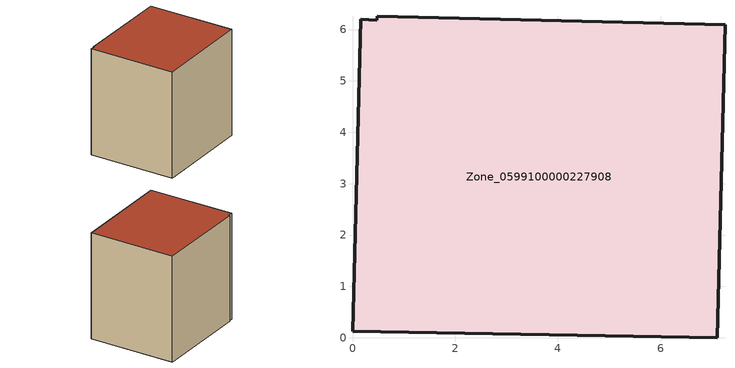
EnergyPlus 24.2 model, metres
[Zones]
Zone_0599100000227908
 floor ground (C_G): 0.48,6.26 7.25,6.09 7.1,0 0,0.13 0.16,6.2 0.47,6.18 z0
 wall outside (C_F): 7.1,0 7.25,6.09 0.48,6.26 0.47,6.18 0.16,6.2 0,0.13 7.1,0 z0:7.52
 roof outside (C_R): 7.25,6.09 0.48,6.26 0.47,6.18 0.16,6.2 0,0.13 7.1,0 z7.52
[BUILDING]
Pand.0599100000227908: North Axis=0; Terrain=City; Loads Convergence Tolerance Value=0.04; Temperature Convergence Tolerance Value=0.4; Solar Distribution=FullExterior; Maximum Number of Warmup Days=25; Minimum Number of Warmup Days=1
[Site:Location]
Rotterdam.The.Hague.AP_ZH_NLD Design_Conditions: Latitude=51.96; Longitude=4.45; Time Zone=1; Elevation=-4.5
[SITE:GROUNDTEMPERATURE:BUILDINGSURFACE]
18, 18, 18, 18, 18, 18, 18, 18, 18, 18, 18, 18
[MATERIAL] Thermal Absorptance=0.9; Solar Absorptance=0.7; Visible Absorptance=0.7
Name | Roughness | Thickness | Conductivity | Density | Specific Heat
G.TC.1946-1964 | MediumSmooth | 0.15 | 1 | 540 | 1210
F.TC.1946-1964 | Rough | 0.3 | 0.857143 | 1920 | 840
R.TC.1946-1964 | MediumRough | 0.2 | 0.235294 | 1500 | 1000
[CONSTRUCTION]
C_G: G.TC.1946-1964
C_F: F.TC.1946-1964
C_R: R.TC.1946-1964
[ZONE]
Zone_0599100000227908: Type=1; Multiplier=1; Ceiling Height=Autocalculate; Volume=Autocalculate; Floor Area=autocalculate; Part of Total Floor Area=Yes
[ZONEINFILTRATION:DESIGNFLOWRATE]
Infil_Zone_0599100000227908: Zone or ZoneList or Space or SpaceList=Zone_0599100000227908; Schedule=AlwaysOn; Design Flow Rate Calculation Method=Flow/Area; Flow Rate per Floor Area=0.003; Constant Term Coefficient=1; Temperature Term Coefficient=0; Velocity Term Coefficient=0; Velocity Squared Term Coefficient=0
[HVACTEMPLATE:ZONE:IDEALLOADSAIRSYSTEM]
Zone_0599100000227908: Maximum Heating Supply Air Temperature=50; Minimum Cooling Supply Air Temperature=13; Maximum Heating Supply Air Humidity Ratio=0.0156; Minimum Cooling Supply Air Humidity Ratio=0.0077; Heating Limit=NoLimit; Cooling Limit=NoLimit; Dehumidification Control Type=ConstantSensibleHeatRatio; Cooling Sensible Heat Ratio=0.7; Dehumidification Setpoint=60; Humidification Control Type=None; Humidification Setpoint=30; Outdoor Air Method=None; Outdoor Air Flow Rate per Person=0.00944; Outdoor Air Flow Rate per Zone Floor Area=0; Outdoor Air Flow Rate per Zone=0; Demand Controlled Ventilation Type=None; Outdoor Air Economizer Type=NoEconomizer; Heat Recovery Type=None; Sensible Heat Recovery Effectiveness=0.7; Latent Heat Recovery Effectiveness=0.65
[ZONECONTROL:THERMOSTAT]
ThermostatControl_Zone_0599100000227908: Zone or ZoneList=Zone_0599100000227908; Control Type Schedule=DualSetpointControlType; Control 1=Thermostat_Zone_0599100000227908; Temperature Difference Between Cutout And Setpoint=0
[THERMOSTATSETPOINT:DUALSETPOINT]
Thermostat_Zone_0599100000227908: Heating Setpoint Temperature Schedule=HeatingSetpoint_Zone_0599100000227908; Cooling Setpoint Temperature Schedule=CoolingSetpoint_Zone_0599100000227908
[SCHEDULE:COMPACT]
HeatingSetpoint_Zone_0599100000227908: Through: 12/31, For: AllDays, Until: 24:00, 21
CoolingSetpoint_Zone_0599100000227908: Through: 12/31, For: AllDays, Until: 24:00, 24
DualSetpointControlType: Through: 12/31, For: AllDays, Until: 24:00, 4
AlwaysOn: Through: 12/31, For: AllDays, Until: 24:00, 1
